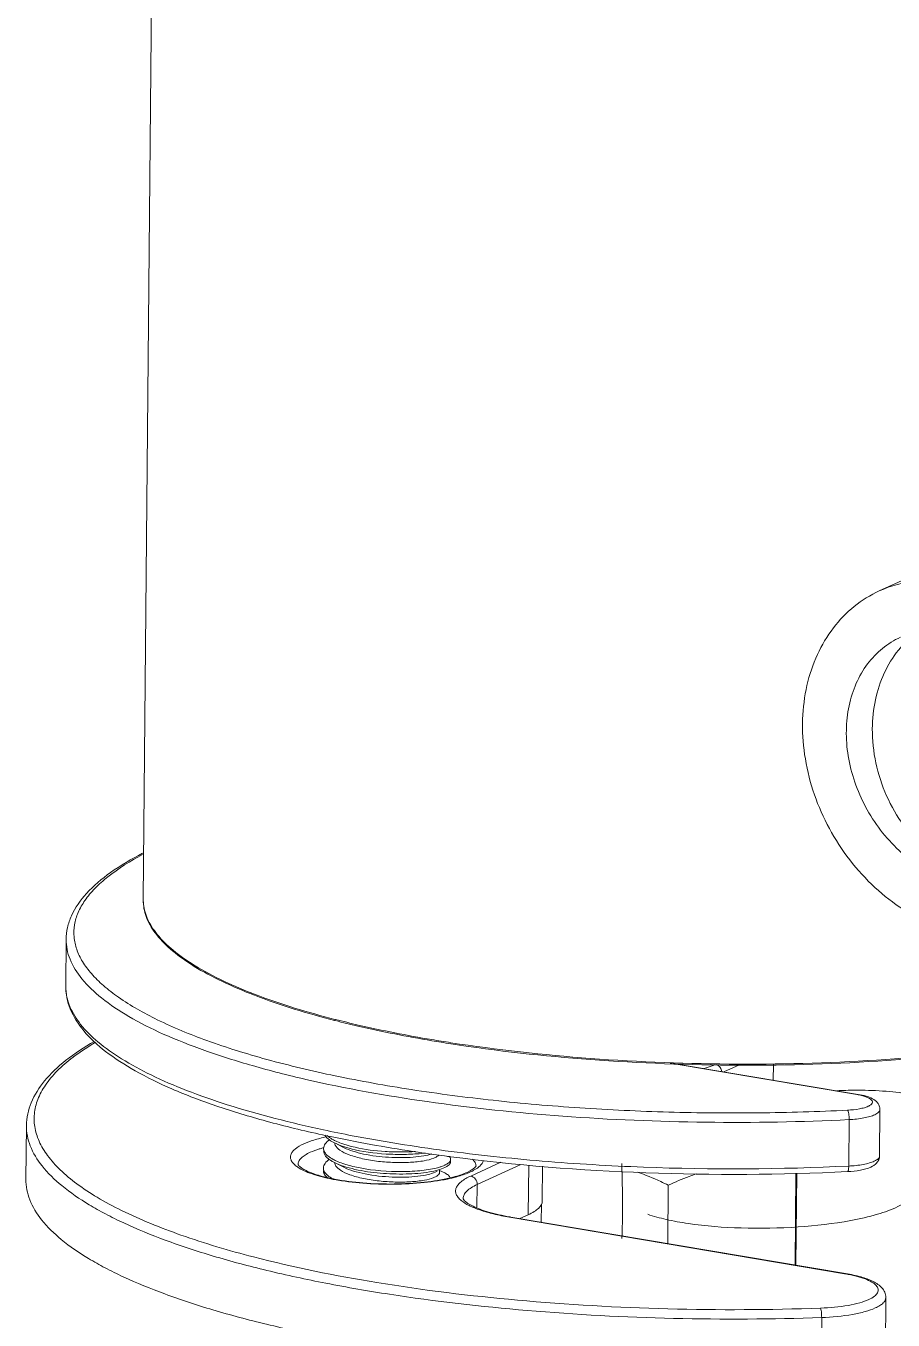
# Model space of a CAD drawing. Header units: millimetres. Extents: x 1334 to 1928, y -1757 to -1337.
# Drawn here: x 1830.64 to 1847.69, y -1468.28 to -1442.83 of the extents above; entities that cross this region are included whole.
import ezdxf

# ---------------------------------------------------------------- set-up
doc = ezdxf.new("R2010")
doc.units = ezdxf.units.MM
doc.header["$LTSCALE"] = 0.1
doc.layers.get('0').update_dxf_attribs({"lineweight": 13})

msp = doc.modelspace()

# ---------------------------------------------------------------- linework, layer by layer
at = {"color": 7, "linetype": 'Continuous'}
for p, q in [((1833.375, -1411.927), (1832.947, -1460.005)), ((1847.421, -1453.944), (1848.181, -1453.598)), ((1831.421, -1461.712), (1831.429, -1460.799)), ((1836.709, -1462.388), (1836.721, -1462.391)), ((1836.715, -1462.367), (1836.727, -1462.37)), ((1846.981, -1463.845), (1843.309, -1463.231)), ((1847.004, -1463.842), (1843.366, -1463.233)), ((1844.669, -1463.263), (1844.367, -1463.401)), ((1845.335, -1463.562), (1845.338, -1463.254)), ((1846.981, -1463.845), (1847.004, -1463.842)), ((1847.427, -1465.053), (1847.435, -1464.139)), ((1830.639, -1465.513), (1830.648, -1464.455)), ((1846.829, -1464.338), (1846.821, -1465.251)), ((1836.897, -1464.891), (1836.762, -1464.824)), ((1838.87, -1465.053), (1838.907, -1465.058)), ((1836.893, -1465.276), (1836.759, -1465.209)), ((1838.991, -1465.119), (1838.99, -1465.167)), ((1839.375, -1465.346), (1839.434, -1465.309)), ((1839.385, -1465.448), (1839.976, -1465.178)), ((1840.371, -1465.223), (1839.513, -1465.614)), ((1840.517, -1466.21), (1840.526, -1465.236)), ((1840.793, -1465.937), (1840.799, -1465.256)), ((1842.371, -1465.808), (1842.36, -1465.202)), ((1838.728, -1465.352), (1838.687, -1465.371)), ((1838.772, -1465.331), (1838.772, -1465.382)), ((1838.772, -1465.337), (1838.876, -1465.388)), ((1839.315, -1465.375), (1839.375, -1465.346)), ((1845.766, -1467.197), (1845.782, -1465.393)), ((1845.781, -1467.199), (1845.797, -1465.393)), ((1839.513, -1465.614), (1839.509, -1466.074)), ((1843.262, -1466.775), (1843.272, -1465.628)), ((1840.773, -1466.355), (1840.776, -1466.001)), ((1840.173, -1466.254), (1840.149, -1466.257)), ((1846.736, -1467.368), (1840.149, -1466.257)), ((1846.759, -1467.364), (1840.173, -1466.254)), ((1840.517, -1466.21), (1840.354, -1466.284)), ((1846.736, -1467.368), (1846.759, -1467.364)), ((1847.541, -1468.896), (1847.55, -1467.838)), ((1846.288, -1468.23), (1846.279, -1469.289))]:
    msp.add_line(p, q, dxfattribs=at)
for centre, radius, start, end in [((1834.359, -1460.017), 1.412, 179.4899, 181.8267), ((1833.803, -1460.012), 0.857, 179.4944, 183.0369), ((1843.426, -1434.247), 28.92, 260.4312, 261.1885), ((1843.425, -1434.277), 28.912, 260.4311, 261.1826), ((1846.99, -1470.811), 7.051, 90.4107, 93.2705), ((1846.995, -1471.055), 7.295, 89.9131, 90.4333), ((1846.741, -1465.277), 1.452, 79.5796, 80.5104), ((1841.877, -1439.784), 25.435, 257.7275, 258.2419), ((1837.059, -1464.079), 0.799, 239.423, 241.9659), ((1837.092, -1463.973), 0.865, 241.7278, 242.2552), ((1837.134, -1463.94), 0.957, 241.9312, 243.5887), ((1837.136, -1463.888), 0.961, 242.2847, 244.422), ((1837.497, -1463.004), 1.917, 250.9496, 252.1834), ((1837.114, -1467.202), 2.393, 105.2051, 105.46), ((1837.125, -1467.244), 2.437, 105.0635, 105.2055), ((1843.648, -1429.457), 35.915, 262.4139, 262.5547), ((1837.043, -1464.486), 0.774, 239.3852, 242.0088), ((1837.091, -1464.351), 0.873, 241.7951, 242.3183), ((1837.124, -1464.335), 0.945, 241.9852, 243.6654), ((1837.149, -1464.238), 1, 242.3532, 244.4081), ((1837.487, -1463.405), 1.9, 250.9797, 252.2258), ((1838.36, -1463.899), 1.434, 282.793, 285.044), ((1838.432, -1464.169), 1.155, 285.0784, 287.1704), ((1838.635, -1464.724), 0.564, 294.181, 296.4117), ((1837.449, -1461.505), 4.081, 258.1438, 259.4952), ((1837.45, -1461.637), 3.943, 258.5956, 259.1549), ((1838.831, -1464.163), 1.323, 292.0122, 294.4711), ((1828.096, -1466.059), 14.277, 357.5121, 1.0056), ((1841.01, -1461.287), 5.037, 260.1589, 260.4277), ((1846.198, -1470.554), 3.231, 80.0079, 80.4283)]:
    msp.add_arc(centre, radius, start, end, dxfattribs=at)
for points, knots in [([(1847.421, -1453.944), (1847.653, -1453.838), (1848.166, -1453.702), (1848.975, -1453.755), (1849.772, -1454.054), (1850.502, -1454.576), (1851.117, -1455.284), (1851.576, -1456.134), (1851.848, -1457.072), (1851.89, -1457.725), (1851.874, -1458.047)], [0, 0, 0, 0, 0.107341, 0.218506, 0.336093, 0.460906, 0.592061, 0.727455, 0.864351, 1, 1, 1, 1]), ([(1851.039, -1460.537), (1850.843, -1460.627), (1850.427, -1460.762), (1849.768, -1460.824), (1849.096, -1460.744), (1848.21, -1460.452), (1847.203, -1459.759), (1846.33, -1458.576), (1845.948, -1457.411), (1845.893, -1456.471), (1845.976, -1455.805), (1846.179, -1455.193), (1846.495, -1454.661), (1846.911, -1454.231), (1847.246, -1454.024), (1847.421, -1453.944)], [0, 0, 0, 0, 0.059965, 0.120707, 0.182844, 0.246728, 0.379044, 0.515164, 0.649182, 0.713736, 0.775767, 0.83506, 0.89177, 0.946447, 1, 1, 1, 1]), ([(1850.624, -1459.627), (1850.478, -1459.694), (1850.167, -1459.796), (1849.675, -1459.846), (1849.175, -1459.791), (1848.514, -1459.582), (1847.762, -1459.082), (1847.105, -1458.223), (1846.81, -1457.373), (1846.758, -1456.689), (1846.81, -1456.204), (1846.95, -1455.759), (1847.173, -1455.373), (1847.47, -1455.061), (1847.71, -1454.911), (1847.836, -1454.854)], [0, 0, 0, 0, 0.061095, 0.12291, 0.186017, 0.25073, 0.384206, 0.520753, 0.654437, 0.718536, 0.779918, 0.838379, 0.894092, 0.947644, 1, 1, 1, 1]), ([(1848.162, -1454.753), (1848.026, -1454.855), (1847.775, -1455.101), (1847.497, -1455.559), (1847.324, -1456.086), (1847.285, -1456.462), (1847.284, -1456.653)], [0, 0, 0, 0, 0.2365, 0.480904, 0.735365, 1, 1, 1, 1]), ([(1847.284, -1456.653), (1847.281, -1457.102), (1847.48, -1458.009), (1848.15, -1458.942), (1848.867, -1459.451), (1849.451, -1459.683), (1850.051, -1459.75), (1850.441, -1459.68), (1850.622, -1459.618)], [0, 0, 0, 0, 0.262271, 0.524946, 0.651416, 0.772381, 0.88804, 1, 1, 1, 1]), ([(1832.931, -1459.101), (1832.712, -1459.214), (1832.32, -1459.444), (1831.834, -1459.851), (1831.56, -1460.237), (1831.449, -1460.558), (1831.43, -1460.719), (1831.429, -1460.799)], [0, 0, 0, 0, 0.311372, 0.573605, 0.796941, 0.899534, 1, 1, 1, 1]), ([(1846.799, -1464.153), (1846.216, -1464.182), (1845.042, -1464.217), (1843.284, -1464.201), (1841.544, -1464.12), (1839.855, -1463.974), (1838.251, -1463.765), (1836.763, -1463.5), (1835.42, -1463.182), (1834.247, -1462.819), (1833.267, -1462.418), (1832.59, -1462.04), (1832.169, -1461.717), (1831.929, -1461.482), (1831.749, -1461.243), (1831.63, -1460.999), (1831.574, -1460.751), (1831.584, -1460.502), (1831.659, -1460.256), (1831.798, -1460.015), (1831.997, -1459.78), (1832.361, -1459.457), (1832.692, -1459.254), (1832.931, -1459.126)], [0, 0, 0, 0, 0.095099, 0.191083, 0.286207, 0.378739, 0.467017, 0.549485, 0.624741, 0.691602, 0.749174, 0.796997, 0.817316, 0.835383, 0.851443, 0.865892, 0.879303, 0.892413, 0.906008, 0.920793, 0.937298, 0.95588, 1, 1, 1, 1]), ([(1832.947, -1460.062), (1832.951, -1460.173), (1833.006, -1460.407), (1833.213, -1460.734), (1833.535, -1461.048), (1833.969, -1461.35), (1834.511, -1461.639), (1835.422, -1462.024), (1836.175, -1462.251), (1836.709, -1462.388)], [0, 0, 0, 0, 0.071342, 0.151924, 0.247335, 0.360513, 0.492625, 0.643772, 1, 1, 1, 1]), ([(1832.948, -1460.058), (1832.954, -1460.168), (1833.013, -1460.401), (1833.224, -1460.725), (1833.549, -1461.037), (1834.176, -1461.468), (1835.24, -1461.946), (1836.184, -1462.231), (1836.715, -1462.367)], [0, 0, 0, 0, 0.071402, 0.152304, 0.248073, 0.361515, 0.644501, 1, 1, 1, 1]), ([(1838.993, -1462.848), (1839.903, -1462.989), (1841.791, -1463.195), (1844.657, -1463.302), (1847.51, -1463.214), (1849.79, -1462.977), (1851.462, -1462.685), (1852.563, -1462.432), (1853.531, -1462.142), (1854.353, -1461.821), (1855.017, -1461.474), (1855.515, -1461.102), (1855.843, -1460.706), (1855.937, -1460.406), (1855.944, -1460.267)], [0, 0, 0, 0, 0.154779, 0.31859, 0.481576, 0.633923, 0.703278, 0.76675, 0.823523, 0.872981, 0.914789, 0.949065, 0.976708, 1, 1, 1, 1]), ([(1838.996, -1462.826), (1839.904, -1462.966), (1841.786, -1463.172), (1844.644, -1463.28), (1847.49, -1463.193), (1849.765, -1462.957), (1851.436, -1462.667), (1852.536, -1462.416), (1853.506, -1462.128), (1854.33, -1461.809), (1854.997, -1461.463), (1855.5, -1461.094), (1855.834, -1460.7), (1855.934, -1460.401), (1855.944, -1460.262)], [0, 0, 0, 0, 0.154512, 0.31803, 0.480774, 0.632994, 0.702349, 0.765868, 0.822738, 0.87234, 0.914333, 0.948813, 0.976636, 1, 1, 1, 1]), ([(1846.829, -1464.338), (1845.889, -1464.384), (1844.009, -1464.418), (1841.237, -1464.302), (1838.609, -1464.027), (1836.575, -1463.665), (1835.122, -1463.296), (1834.185, -1463.001), (1833.37, -1462.682), (1832.687, -1462.341), (1832.143, -1461.982), (1831.742, -1461.608), (1831.524, -1461.268), (1831.442, -1460.996), (1831.429, -1460.863), (1831.429, -1460.799)], [0, 0, 0, 0, 0.171197, 0.341998, 0.504616, 0.651773, 0.717569, 0.777284, 0.830418, 0.876658, 0.915957, 0.948689, 0.975934, 0.988188, 1, 1, 1, 1]), ([(1831.421, -1461.712), (1831.421, -1461.789), (1831.436, -1461.943), (1831.532, -1462.253), (1831.779, -1462.63), (1832.222, -1463.033), (1832.811, -1463.409), (1833.541, -1463.762), (1834.405, -1464.088), (1835.395, -1464.387), (1836.1, -1464.557), (1836.471, -1464.638)], [0, 0, 0, 0, 0.037186, 0.075091, 0.157132, 0.25264, 0.365275, 0.496629, 0.646828, 0.815087, 1, 1, 1, 1]), ([(1831.421, -1461.712), (1831.421, -1461.746), (1831.427, -1461.884), (1831.464, -1462.02), (1831.504, -1462.117)], [0, 0, 0, 0, 0.244397, 1, 1, 1, 1]), ([(1831.504, -1462.117), (1831.556, -1462.242), (1831.717, -1462.497), (1832.068, -1462.838), (1832.538, -1463.168), (1833.124, -1463.484), (1833.821, -1463.783), (1834.944, -1464.173), (1835.852, -1464.403), (1836.489, -1464.539)], [0, 0, 0, 0, 0.071763, 0.156506, 0.256757, 0.373546, 0.506976, 0.656544, 1, 1, 1, 1]), ([(1836.721, -1462.391), (1836.87, -1462.429), (1837.498, -1462.581), (1838.133, -1462.705), (1838.619, -1462.787)], [0, 0, 0, 0, 0.237298, 1, 1, 1, 1]), ([(1836.727, -1462.37), (1836.875, -1462.408), (1837.502, -1462.559), (1838.134, -1462.683), (1838.619, -1462.765)], [0, 0, 0, 0, 0.237352, 1, 1, 1, 1]), ([(1831.982, -1462.801), (1831.787, -1462.914), (1831.435, -1463.143), (1831.003, -1463.543), (1830.762, -1463.917), (1830.666, -1464.225), (1830.649, -1464.379), (1830.648, -1464.455)], [0, 0, 0, 0, 0.305297, 0.566047, 0.791866, 0.896844, 1, 1, 1, 1]), ([(1835.113, -1467.038), (1834.632, -1466.914), (1833.752, -1466.653), (1832.73, -1466.243), (1832.055, -1465.883), (1831.649, -1465.617), (1831.318, -1465.344), (1831.064, -1465.064), (1830.89, -1464.777), (1830.798, -1464.483), (1830.794, -1464.185), (1830.878, -1463.892), (1831.046, -1463.606), (1831.293, -1463.33), (1831.618, -1463.061), (1831.869, -1462.899), (1832.005, -1462.818)], [0, 0, 0, 0, 0.201898, 0.373347, 0.447065, 0.512721, 0.570579, 0.621259, 0.665903, 0.70634, 0.745115, 0.785135, 0.829032, 0.878741, 0.935497, 1, 1, 1, 1]), ([(1844.18, -1463.261), (1844.164, -1463.268), (1844.096, -1463.296), (1844.027, -1463.319), (1843.973, -1463.335)], [0, 0, 0, 0, 0.230721, 1, 1, 1, 1]), ([(1844.224, -1463.26), (1844.251, -1463.27), (1844.298, -1463.308), (1844.321, -1463.364), (1844.325, -1463.393)], [0, 0, 0, 0, 0.488507, 1, 1, 1, 1]), ([(1847.006, -1463.76), (1847.189, -1463.76), (1847.545, -1463.774), (1847.899, -1463.815), (1848.069, -1463.844)], [0, 0, 0, 0, 0.516463, 1, 1, 1, 1]), ([(1847.435, -1464.139), (1847.435, -1464.114), (1847.426, -1464.066), (1847.38, -1463.988), (1847.287, -1463.92), (1847.154, -1463.871), (1847.057, -1463.85), (1847.004, -1463.842)], [0, 0, 0, 0, 0.128977, 0.250991, 0.475719, 0.717137, 1, 1, 1, 1]), ([(1847.004, -1463.849), (1847.035, -1463.855), (1847.092, -1463.867), (1847.168, -1463.891), (1847.227, -1463.919), (1847.268, -1463.948), (1847.29, -1463.983), (1847.281, -1464.022), (1847.249, -1464.053), (1847.22, -1464.069), (1847.203, -1464.077)], [0, 0, 0, 0, 0.207241, 0.384199, 0.526636, 0.633907, 0.712473, 0.783698, 0.875242, 1, 1, 1, 1]), ([(1847.203, -1464.077), (1847.178, -1464.088), (1847.122, -1464.107), (1846.988, -1464.138), (1846.877, -1464.149), (1846.799, -1464.153)], [0, 0, 0, 0, 0.194974, 0.432421, 1, 1, 1, 1]), ([(1846.829, -1464.338), (1846.829, -1464.318), (1846.828, -1464.28), (1846.822, -1464.227), (1846.813, -1464.185), (1846.805, -1464.161), (1846.799, -1464.153)], [0, 0, 0, 0, 0.309238, 0.605701, 0.84659, 1, 1, 1, 1]), ([(1847.331, -1464.243), (1847.301, -1464.257), (1847.23, -1464.281), (1847.063, -1464.319), (1846.926, -1464.333), (1846.829, -1464.338)], [0, 0, 0, 0, 0.195012, 0.43243, 1, 1, 1, 1]), ([(1847.435, -1464.139), (1847.435, -1464.159), (1847.414, -1464.191), (1847.374, -1464.221), (1847.346, -1464.235), (1847.331, -1464.243)], [0, 0, 0, 0, 0.394765, 0.667013, 1, 1, 1, 1]), ([(1846.288, -1468.23), (1845.317, -1468.265), (1843.384, -1468.275), (1840.546, -1468.125), (1838.267, -1467.863), (1836.564, -1467.569), (1835.407, -1467.32), (1834.351, -1467.04), (1833.409, -1466.731), (1832.705, -1466.445), (1832.211, -1466.201), (1831.796, -1465.969), (1831.361, -1465.673), (1830.959, -1465.286), (1830.706, -1464.881), (1830.647, -1464.591), (1830.648, -1464.455)], [0, 0, 0, 0, 0.173583, 0.345256, 0.507639, 0.583192, 0.653932, 0.719173, 0.778333, 0.830965, 0.854746, 0.876815, 0.915848, 0.948487, 0.975824, 1, 1, 1, 1]), ([(1836.489, -1464.539), (1836.678, -1464.58), (1837.472, -1464.741), (1838.273, -1464.867), (1838.884, -1464.949)], [0, 0, 0, 0, 0.23872, 1, 1, 1, 1]), ([(1836.103, -1464.815), (1836.042, -1464.843), (1835.96, -1464.888), (1835.878, -1464.968), (1835.845, -1465.027), (1835.837, -1465.089), (1835.856, -1465.15), (1835.899, -1465.207), (1835.937, -1465.24), (1835.96, -1465.257)], [0, 0, 0, 0, 0.327975, 0.453182, 0.558133, 0.65271, 0.750461, 0.863691, 1, 1, 1, 1]), ([(1836.543, -1464.679), (1836.462, -1464.696), (1836.312, -1464.734), (1836.167, -1464.786), (1836.103, -1464.815)], [0, 0, 0, 0, 0.543926, 1, 1, 1, 1]), ([(1836.611, -1464.735), (1836.578, -1464.757), (1836.522, -1464.803), (1836.493, -1464.873), (1836.493, -1464.904)], [0, 0, 0, 0, 0.560917, 1, 1, 1, 1]), ([(1836.653, -1464.767), (1836.637, -1464.758), (1836.586, -1464.725), (1836.538, -1464.681), (1836.516, -1464.643)], [0, 0, 0, 0, 0.286121, 1, 1, 1, 1]), ([(1836.561, -1464.65), (1836.569, -1464.658), (1836.606, -1464.691), (1836.648, -1464.717), (1836.682, -1464.735)], [0, 0, 0, 0, 0.226081, 1, 1, 1, 1]), ([(1836.694, -1464.685), (1836.867, -1464.721), (1837.589, -1464.864), (1838.316, -1464.979), (1838.87, -1465.053)], [0, 0, 0, 0, 0.239954, 1, 1, 1, 1]), ([(1837.112, -1464.932), (1837.035, -1464.914), (1836.898, -1464.877), (1836.765, -1464.825), (1836.708, -1464.797)], [0, 0, 0, 0, 0.549635, 1, 1, 1, 1]), ([(1836.711, -1464.804), (1836.713, -1464.816), (1836.73, -1464.872), (1836.776, -1464.913), (1836.813, -1464.939)], [0, 0, 0, 0, 0.214187, 1, 1, 1, 1]), ([(1836.721, -1464.755), (1836.732, -1464.76), (1836.781, -1464.783), (1836.832, -1464.802), (1836.872, -1464.816)], [0, 0, 0, 0, 0.230013, 1, 1, 1, 1]), ([(1836.231, -1464.981), (1836.195, -1464.998), (1836.132, -1465.03), (1836.054, -1465.089), (1836.003, -1465.151), (1835.99, -1465.199), (1835.99, -1465.22)], [0, 0, 0, 0, 0.331163, 0.601327, 0.817617, 1, 1, 1, 1]), ([(1836.476, -1464.895), (1836.453, -1464.901), (1836.37, -1464.926), (1836.288, -1464.955), (1836.231, -1464.981)], [0, 0, 0, 0, 0.27363, 1, 1, 1, 1]), ([(1836.493, -1464.904), (1836.492, -1464.926), (1836.505, -1464.974), (1836.534, -1465.012), (1836.552, -1465.03)], [0, 0, 0, 0, 0.462232, 1, 1, 1, 1]), ([(1836.649, -1465.152), (1836.626, -1465.138), (1836.584, -1465.11), (1836.533, -1465.061), (1836.5, -1465.009), (1836.492, -1464.971), (1836.492, -1464.953)], [0, 0, 0, 0, 0.305237, 0.570099, 0.797096, 1, 1, 1, 1]), ([(1836.552, -1465.03), (1836.56, -1465.038), (1836.599, -1465.073), (1836.643, -1465.101), (1836.678, -1465.12)], [0, 0, 0, 0, 0.225364, 1, 1, 1, 1]), ([(1836.813, -1464.939), (1836.868, -1464.977), (1837.015, -1465.044), (1837.27, -1465.115), (1837.569, -1465.164), (1837.885, -1465.184), (1838.186, -1465.182), (1838.445, -1465.156), (1838.621, -1465.115), (1838.717, -1465.071), (1838.751, -1465.046), (1838.761, -1465.032)], [0, 0, 0, 0, 0.10066, 0.237117, 0.393869, 0.551477, 0.707458, 0.842288, 0.939529, 0.974183, 1, 1, 1, 1]), ([(1836.897, -1464.891), (1836.951, -1464.918), (1837.077, -1464.966), (1837.368, -1465.041), (1837.767, -1465.089), (1838.164, -1465.089), (1838.448, -1465.057), (1838.569, -1465.031), (1838.621, -1465.014)], [0, 0, 0, 0, 0.104366, 0.229108, 0.512378, 0.789491, 0.906393, 1, 1, 1, 1]), ([(1836.911, -1464.829), (1836.926, -1464.834), (1836.993, -1464.854), (1837.06, -1464.872), (1837.112, -1464.883)], [0, 0, 0, 0, 0.237204, 1, 1, 1, 1]), ([(1837.112, -1464.883), (1837.306, -1464.928), (1837.606, -1464.966), (1838.005, -1464.978), (1838.204, -1464.972), (1838.303, -1464.965)], [0, 0, 0, 0, 0.499566, 0.751774, 1, 1, 1, 1]), ([(1838.492, -1464.994), (1838.384, -1465.009), (1838.156, -1465.025), (1837.693, -1465.023), (1837.34, -1464.984), (1837.112, -1464.932)], [0, 0, 0, 0, 0.237009, 0.493399, 1, 1, 1, 1]), ([(1838.884, -1464.949), (1839.518, -1465.033), (1840.815, -1465.17), (1843.461, -1465.328), (1845.476, -1465.318), (1846.821, -1465.251)], [0, 0, 0, 0, 0.241143, 0.492127, 1, 1, 1, 1]), ([(1838.991, -1465.119), (1838.991, -1465.115), (1838.988, -1465.094), (1838.976, -1465.075), (1838.966, -1465.063)], [0, 0, 0, 0, 0.227536, 1, 1, 1, 1]), ([(1838.994, -1465.069), (1840.266, -1465.236), (1842.868, -1465.44), (1845.476, -1465.427), (1846.797, -1465.361)], [0, 0, 0, 0, 0.492406, 1, 1, 1, 1]), ([(1847.256, -1465.271), (1847.298, -1465.252), (1847.36, -1465.213), (1847.415, -1465.131), (1847.426, -1465.079), (1847.427, -1465.053)], [0, 0, 0, 0, 0.473579, 0.728904, 1, 1, 1, 1]), ([(1847.323, -1465.156), (1847.338, -1465.149), (1847.365, -1465.135), (1847.406, -1465.105), (1847.427, -1465.073), (1847.427, -1465.053)], [0, 0, 0, 0, 0.332987, 0.605235, 1, 1, 1, 1]), ([(1835.96, -1465.257), (1835.995, -1465.284), (1836.081, -1465.333), (1836.296, -1465.424), (1836.479, -1465.471), (1836.611, -1465.499)], [0, 0, 0, 0, 0.190603, 0.422386, 1, 1, 1, 1]), ([(1835.99, -1465.22), (1835.99, -1465.22), (1835.989, -1465.218), (1835.991, -1465.226), (1835.996, -1465.231), (1836.008, -1465.246), (1836.026, -1465.263), (1836.051, -1465.284), (1836.085, -1465.306), (1836.126, -1465.33), (1836.173, -1465.353), (1836.249, -1465.386), (1836.359, -1465.425), (1836.508, -1465.467), (1836.614, -1465.491), (1836.67, -1465.503)], [0, 0, 0, 0, 0.001755, 0.005935, 0.01826, 0.041248, 0.075074, 0.119034, 0.172639, 0.23537, 0.306589, 0.385641, 0.565392, 0.771294, 1, 1, 1, 1]), ([(1836.607, -1465.119), (1836.575, -1465.142), (1836.519, -1465.188), (1836.49, -1465.258), (1836.489, -1465.289)], [0, 0, 0, 0, 0.560711, 1, 1, 1, 1]), ([(1836.489, -1465.289), (1836.489, -1465.311), (1836.501, -1465.359), (1836.531, -1465.396), (1836.549, -1465.415)], [0, 0, 0, 0, 0.462111, 1, 1, 1, 1]), ([(1837.108, -1465.316), (1837.032, -1465.299), (1836.895, -1465.262), (1836.762, -1465.21), (1836.705, -1465.182)], [0, 0, 0, 0, 0.549556, 1, 1, 1, 1]), ([(1836.718, -1465.14), (1836.729, -1465.145), (1836.778, -1465.168), (1836.829, -1465.187), (1836.868, -1465.201)], [0, 0, 0, 0, 0.230496, 1, 1, 1, 1]), ([(1836.718, -1465.223), (1836.722, -1465.233), (1836.748, -1465.277), (1836.789, -1465.31), (1836.822, -1465.332)], [0, 0, 0, 0, 0.217128, 1, 1, 1, 1]), ([(1836.893, -1465.276), (1836.952, -1465.306), (1837.089, -1465.357), (1837.405, -1465.433), (1837.752, -1465.47), (1838.1, -1465.473), (1838.336, -1465.457), (1838.53, -1465.426), (1838.642, -1465.393), (1838.687, -1465.372)], [0, 0, 0, 0, 0.108403, 0.238502, 0.532388, 0.677738, 0.809276, 0.91881, 1, 1, 1, 1]), ([(1836.907, -1465.214), (1836.923, -1465.219), (1836.989, -1465.239), (1837.057, -1465.257), (1837.109, -1465.268)], [0, 0, 0, 0, 0.237149, 1, 1, 1, 1]), ([(1838.877, -1465.281), (1838.836, -1465.301), (1838.736, -1465.335), (1838.482, -1465.388), (1838.098, -1465.415), (1837.607, -1465.402), (1837.272, -1465.354), (1837.108, -1465.316)], [0, 0, 0, 0, 0.07613, 0.176304, 0.434784, 0.718883, 1, 1, 1, 1]), ([(1837.109, -1465.268), (1837.377, -1465.33), (1837.791, -1465.368), (1838.317, -1465.355), (1838.567, -1465.323), (1838.678, -1465.298)], [0, 0, 0, 0, 0.523543, 0.78309, 1, 1, 1, 1]), ([(1838.773, -1465.273), (1838.781, -1465.27), (1838.813, -1465.26), (1838.844, -1465.248), (1838.865, -1465.238)], [0, 0, 0, 0, 0.270372, 1, 1, 1, 1]), ([(1838.99, -1465.167), (1838.99, -1465.189), (1838.967, -1465.225), (1838.923, -1465.257), (1838.893, -1465.273), (1838.877, -1465.281)], [0, 0, 0, 0, 0.396887, 0.670144, 1, 1, 1, 1]), ([(1838.885, -1465.229), (1838.895, -1465.224), (1838.926, -1465.208), (1838.956, -1465.186), (1838.972, -1465.167)], [0, 0, 0, 0, 0.292743, 1, 1, 1, 1]), ([(1838.972, -1465.167), (1838.975, -1465.163), (1838.985, -1465.149), (1838.991, -1465.132), (1838.991, -1465.119)], [0, 0, 0, 0, 0.277139, 1, 1, 1, 1]), ([(1839.379, -1465.368), (1839.392, -1465.362), (1839.44, -1465.339), (1839.486, -1465.312), (1839.518, -1465.29)], [0, 0, 0, 0, 0.273099, 1, 1, 1, 1]), ([(1839.49, -1465.251), (1839.49, -1465.228), (1839.475, -1465.175), (1839.44, -1465.135), (1839.419, -1465.115)], [0, 0, 0, 0, 0.451442, 1, 1, 1, 1]), ([(1839.434, -1465.309), (1839.44, -1465.304), (1839.451, -1465.295), (1839.466, -1465.282), (1839.477, -1465.27), (1839.484, -1465.261), (1839.488, -1465.255), (1839.49, -1465.252), (1839.49, -1465.249), (1839.49, -1465.251), (1839.49, -1465.251)], [0, 0, 0, 0, 0.284888, 0.522674, 0.711087, 0.84724, 0.93169, 0.97388, 0.983405, 1, 1, 1, 1]), ([(1839.518, -1465.29), (1839.534, -1465.278), (1839.584, -1465.239), (1839.627, -1465.184), (1839.637, -1465.14)], [0, 0, 0, 0, 0.299934, 1, 1, 1, 1]), ([(1846.797, -1465.361), (1846.801, -1465.361), (1846.81, -1465.349), (1846.818, -1465.313), (1846.82, -1465.278), (1846.821, -1465.251)], [0, 0, 0, 0, 0.106995, 0.314876, 1, 1, 1, 1]), ([(1846.797, -1465.361), (1846.883, -1465.357), (1847.038, -1465.34), (1847.192, -1465.301), (1847.256, -1465.271)], [0, 0, 0, 0, 0.549116, 1, 1, 1, 1]), ([(1846.821, -1465.251), (1846.918, -1465.247), (1847.055, -1465.233), (1847.222, -1465.195), (1847.292, -1465.17), (1847.323, -1465.156)], [0, 0, 0, 0, 0.56757, 0.804988, 1, 1, 1, 1]), ([(1830.639, -1465.513), (1830.637, -1465.649), (1830.697, -1465.94), (1830.95, -1466.345), (1831.351, -1466.732), (1831.787, -1467.028), (1832.201, -1467.26), (1832.696, -1467.503), (1833.4, -1467.789), (1834.342, -1468.098), (1835.397, -1468.378), (1836.555, -1468.627), (1838.258, -1468.921), (1840.537, -1469.183), (1843.375, -1469.333), (1845.308, -1469.323), (1846.279, -1469.289)], [0, 0, 0, 0, 0.024177, 0.051513, 0.084152, 0.123185, 0.145255, 0.169036, 0.221667, 0.280827, 0.346069, 0.416808, 0.492361, 0.654744, 0.826416, 1, 1, 1, 1]), ([(1836.564, -1465.477), (1836.542, -1465.458), (1836.505, -1465.417), (1836.488, -1465.362), (1836.489, -1465.338)], [0, 0, 0, 0, 0.544941, 1, 1, 1, 1]), ([(1836.549, -1465.415), (1836.557, -1465.423), (1836.594, -1465.457), (1836.637, -1465.484), (1836.672, -1465.503)], [0, 0, 0, 0, 0.226273, 1, 1, 1, 1]), ([(1836.705, -1465.518), (1836.89, -1465.552), (1837.28, -1465.599), (1837.871, -1465.618), (1838.448, -1465.587), (1838.82, -1465.532), (1838.991, -1465.492)], [0, 0, 0, 0, 0.245801, 0.511226, 0.770849, 1, 1, 1, 1]), ([(1836.708, -1465.51), (1836.893, -1465.545), (1837.283, -1465.594), (1837.875, -1465.613), (1838.452, -1465.581), (1838.821, -1465.523), (1838.989, -1465.483)], [0, 0, 0, 0, 0.245591, 0.513075, 0.773892, 1, 1, 1, 1]), ([(1836.822, -1465.332), (1836.88, -1465.37), (1837.029, -1465.435), (1837.286, -1465.504), (1837.585, -1465.55), (1837.897, -1465.569), (1838.195, -1465.566), (1838.45, -1465.539), (1838.622, -1465.498), (1838.716, -1465.454), (1838.748, -1465.429), (1838.759, -1465.416)], [0, 0, 0, 0, 0.103557, 0.241923, 0.398899, 0.556094, 0.711202, 0.844505, 0.940324, 0.974512, 1, 1, 1, 1]), ([(1838.759, -1465.416), (1838.761, -1465.413), (1838.768, -1465.403), (1838.772, -1465.391), (1838.772, -1465.382)], [0, 0, 0, 0, 0.275358, 1, 1, 1, 1]), ([(1838.983, -1465.481), (1838.976, -1465.462), (1838.942, -1465.424), (1838.901, -1465.401), (1838.876, -1465.388)], [0, 0, 0, 0, 0.417171, 1, 1, 1, 1]), ([(1838.989, -1465.483), (1839.02, -1465.475), (1839.131, -1465.446), (1839.241, -1465.41), (1839.315, -1465.375)], [0, 0, 0, 0, 0.284213, 1, 1, 1, 1]), ([(1838.991, -1465.492), (1839.022, -1465.485), (1839.136, -1465.457), (1839.248, -1465.422), (1839.327, -1465.39)], [0, 0, 0, 0, 0.274127, 1, 1, 1, 1]), ([(1839.385, -1465.448), (1839.319, -1465.478), (1839.228, -1465.527), (1839.137, -1465.614), (1839.098, -1465.677), (1839.084, -1465.743), (1839.098, -1465.81), (1839.138, -1465.873), (1839.176, -1465.91), (1839.198, -1465.928)], [0, 0, 0, 0, 0.332267, 0.460607, 0.568551, 0.66464, 0.761144, 0.870189, 1, 1, 1, 1]), ([(1839.385, -1465.448), (1839.421, -1465.454), (1839.488, -1465.5), (1839.513, -1465.576), (1839.513, -1465.614)], [0, 0, 0, 0, 0.484801, 1, 1, 1, 1]), ([(1843.272, -1465.628), (1843.222, -1465.603), (1843.024, -1465.509), (1842.821, -1465.425), (1842.666, -1465.37)], [0, 0, 0, 0, 0.252053, 1, 1, 1, 1]), ([(1843.82, -1465.405), (1843.774, -1465.421), (1843.588, -1465.488), (1843.406, -1465.565), (1843.272, -1465.628)], [0, 0, 0, 0, 0.248248, 1, 1, 1, 1]), ([(1839.513, -1465.614), (1839.472, -1465.633), (1839.4, -1465.67), (1839.311, -1465.737), (1839.253, -1465.808), (1839.238, -1465.862), (1839.237, -1465.887)], [0, 0, 0, 0, 0.3312, 0.60132, 0.817606, 1, 1, 1, 1]), ([(1848.12, -1465.707), (1848.151, -1467.447), (1847.752, -1470.965), (1846.511, -1474.279), (1845.696, -1475.837)], [0, 0, 0, 0, 0.497486, 1, 1, 1, 1]), ([(1848.12, -1465.707), (1848.121, -1465.737), (1848.104, -1465.803), (1848.034, -1465.892), (1847.927, -1465.976), (1847.713, -1466.094), (1847.353, -1466.219), (1847.037, -1466.29), (1846.859, -1466.323)], [0, 0, 0, 0, 0.061248, 0.134335, 0.226139, 0.339378, 0.630595, 1, 1, 1, 1]), ([(1839.198, -1465.928), (1839.245, -1465.967), (1839.365, -1466.039), (1839.58, -1466.125), (1839.848, -1466.2), (1840.044, -1466.239), (1840.149, -1466.257)], [0, 0, 0, 0, 0.179722, 0.408849, 0.684434, 1, 1, 1, 1]), ([(1839.237, -1465.887), (1839.237, -1465.891), (1839.244, -1465.909), (1839.275, -1465.943), (1839.338, -1465.994), (1839.441, -1466.05), (1839.578, -1466.107), (1839.815, -1466.184), (1840.011, -1466.226), (1840.149, -1466.25)], [0, 0, 0, 0, 0.011667, 0.055023, 0.137052, 0.254764, 0.403459, 0.579526, 1, 1, 1, 1]), ([(1840.517, -1466.21), (1840.558, -1466.191), (1840.63, -1466.154), (1840.72, -1466.087), (1840.778, -1466.016), (1840.793, -1465.962), (1840.793, -1465.937)], [0, 0, 0, 0, 0.331217, 0.601335, 0.817609, 1, 1, 1, 1]), ([(1846.859, -1466.323), (1846.518, -1466.386), (1845.8, -1466.468), (1844.731, -1466.487), (1843.861, -1466.421), (1843.249, -1466.312), (1842.985, -1466.24), (1842.867, -1466.199)], [0, 0, 0, 0, 0.25856, 0.537207, 0.796265, 0.906945, 1, 1, 1, 1]), ([(1846.266, -1468.045), (1845.265, -1468.081), (1843.275, -1468.089), (1840.36, -1467.924), (1837.636, -1467.592), (1835.913, -1467.246), (1835.113, -1467.038)], [0, 0, 0, 0, 0.267409, 0.531244, 0.779202, 1, 1, 1, 1]), ([(1847.55, -1467.838), (1847.551, -1467.802), (1847.535, -1467.731), (1847.476, -1467.643), (1847.395, -1467.575), (1847.26, -1467.497), (1847.046, -1467.421), (1846.861, -1467.382), (1846.759, -1467.364)], [0, 0, 0, 0, 0.108552, 0.212459, 0.316321, 0.427069, 0.686078, 1, 1, 1, 1]), ([(1846.759, -1467.372), (1846.829, -1467.384), (1846.958, -1467.411), (1847.131, -1467.464), (1847.266, -1467.524), (1847.359, -1467.589), (1847.402, -1467.657), (1847.402, -1467.709), (1847.388, -1467.746), (1847.362, -1467.782), (1847.307, -1467.83), (1847.254, -1467.859), (1847.215, -1467.876)], [0, 0, 0, 0, 0.207397, 0.384903, 0.528038, 0.635744, 0.71413, 0.748879, 0.785427, 0.827152, 0.876243, 1, 1, 1, 1]), ([(1847.55, -1467.838), (1847.55, -1467.856), (1847.539, -1467.897), (1847.495, -1467.95), (1847.428, -1468), (1847.374, -1468.028), (1847.343, -1468.042)], [0, 0, 0, 0, 0.182371, 0.398669, 0.668888, 1, 1, 1, 1]), ([(1847.215, -1467.876), (1847.158, -1467.902), (1847.025, -1467.947), (1846.709, -1468.016), (1846.449, -1468.039), (1846.266, -1468.045)], [0, 0, 0, 0, 0.194346, 0.432302, 1, 1, 1, 1]), ([(1846.288, -1468.23), (1846.288, -1468.211), (1846.287, -1468.173), (1846.283, -1468.12), (1846.276, -1468.078), (1846.27, -1468.053), (1846.266, -1468.045)], [0, 0, 0, 0, 0.311528, 0.609657, 0.850392, 1, 1, 1, 1]), ([(1847.343, -1468.042), (1847.28, -1468.071), (1847.132, -1468.121), (1846.781, -1468.198), (1846.492, -1468.223), (1846.288, -1468.23)], [0, 0, 0, 0, 0.194345, 0.4323, 1, 1, 1, 1])]:
    msp.add_open_spline(points, degree=3, knots=knots, dxfattribs=at)
msp.add_open_spline([(1836.707, -1465.184), (1836.709, -1465.197), (1836.712, -1465.211), (1836.718, -1465.223)], degree=3, dxfattribs=at)

doc.saveas('drawing.dxf')
